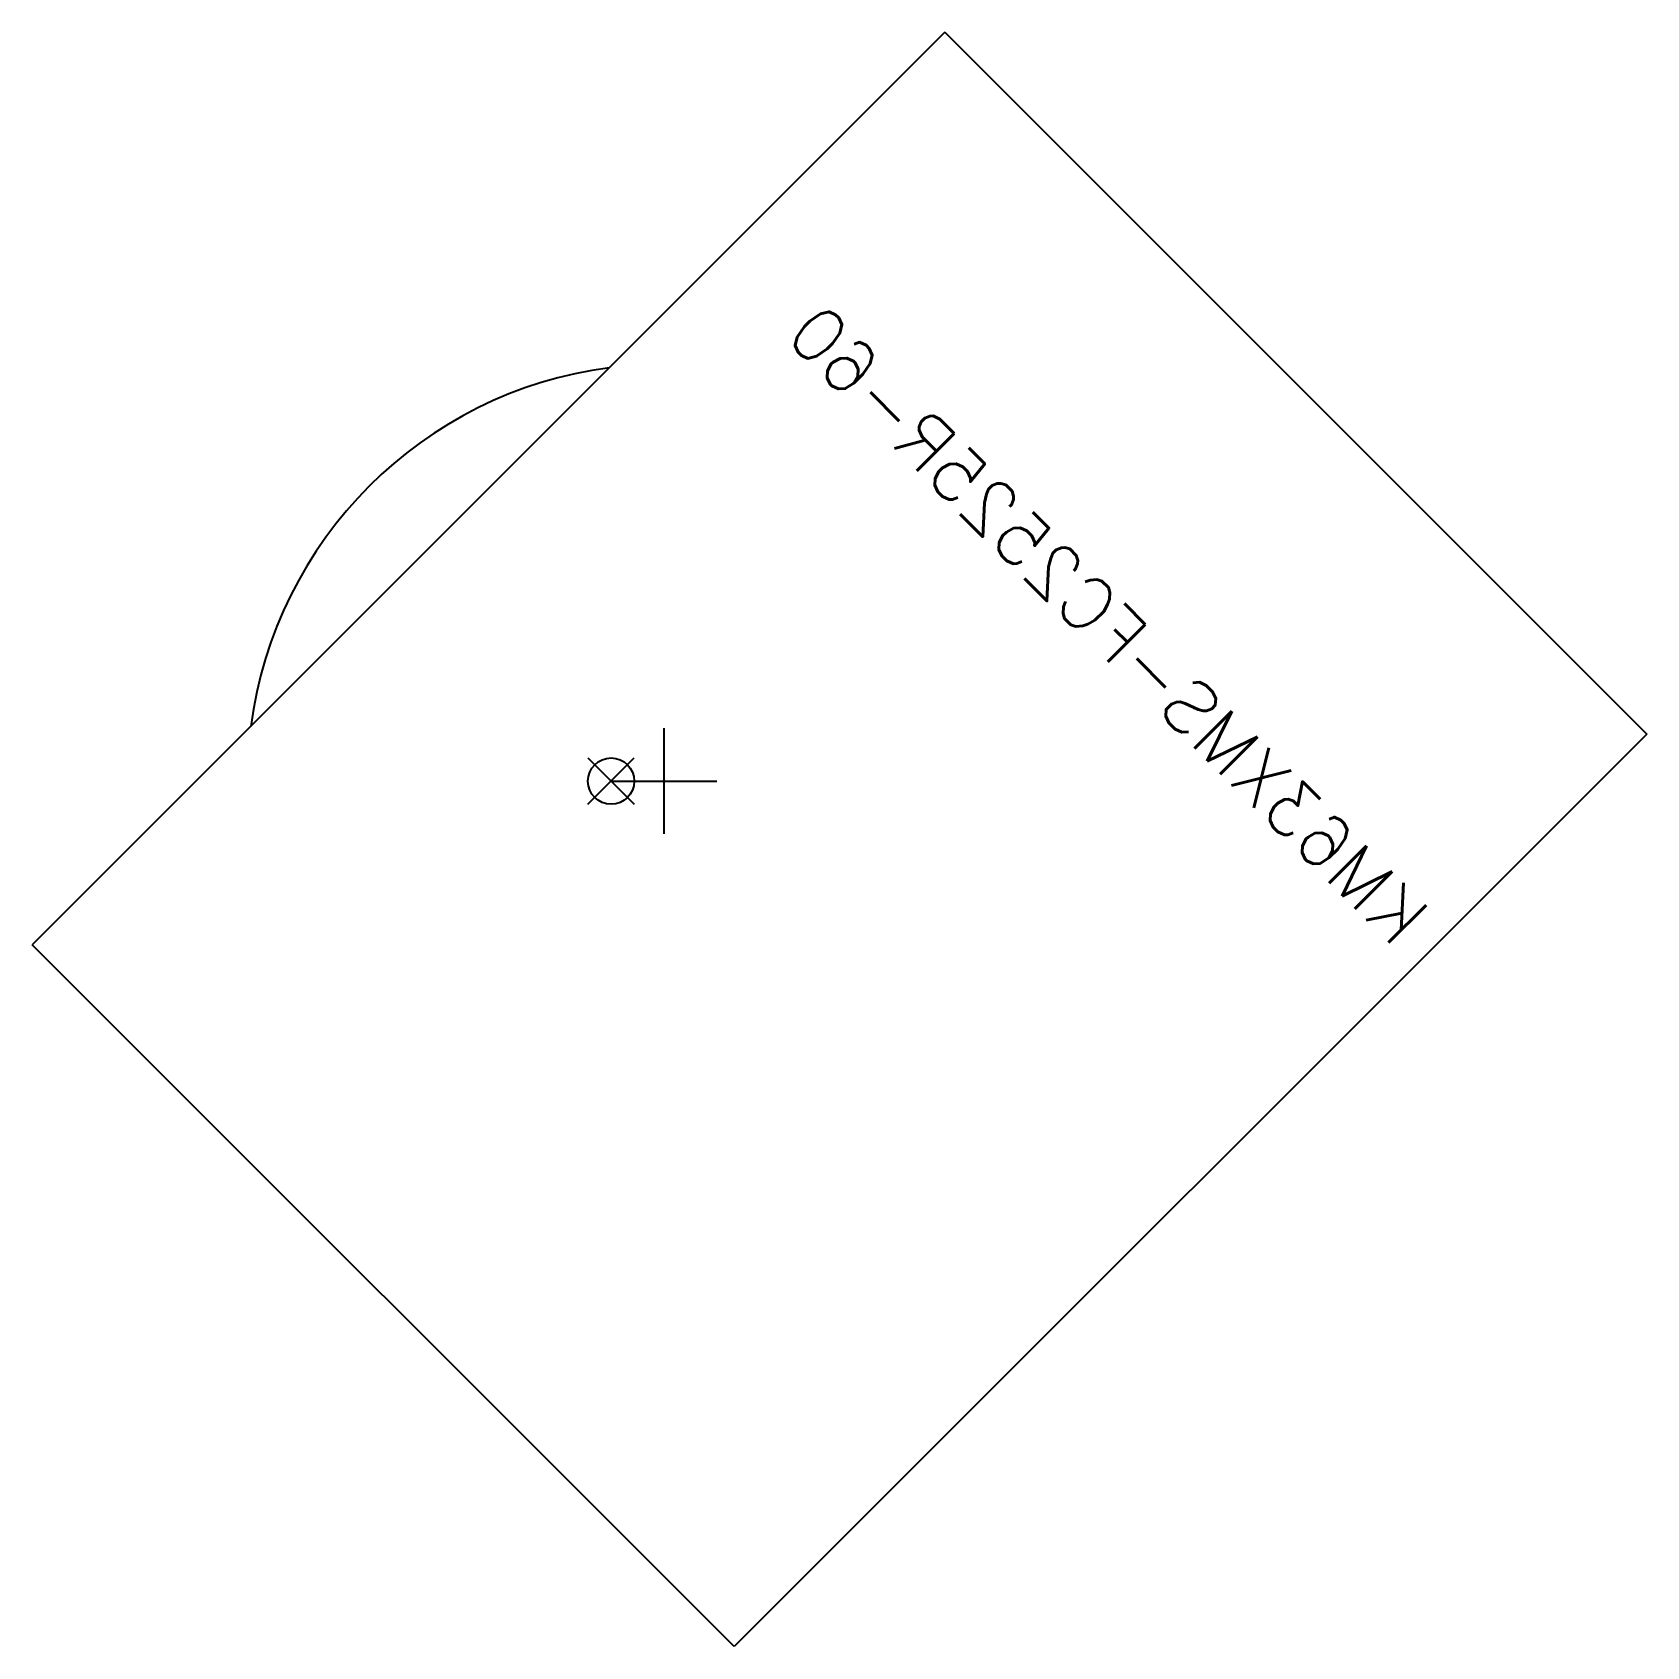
# Model space of a CAD drawing. Extents: x -196 to -74, y 1053 to 1175.
import ezdxf

# ---------------------------------------------------------------- set-up
doc = ezdxf.new("R2010")
doc.units = 0
doc.header["$MEASUREMENT"] = 0
doc.linetypes.add('CENTER', pattern=[22, 20, -1, 0, -1])
doc.layers.get('0').update_dxf_attribs({"linetype": 'CONTINUOUS'})
doc.layers.add('$PARTREF_BOM', color=7, linetype='CONTINUOUS')
doc.styles.add('DAYUF', font='simplex', dxfattribs={"bigfont": 'dayuf'})
doc.styles.get("Standard").update_dxf_attribs({"font": 'txt.shx', "bigfont": 'chineset.shx'})

# ---------------------------------------------------------------- blocks, each defined once
blk = doc.blocks.new('PARTREF')
at = {"layer": '$PARTREF_BOM', "color": 2}
for p, q in [((-1.75, -1.75), (1.75, 1.75)), ((-1.75, 1.75), (1.75, -1.75))]:
    blk.add_line(p, q, dxfattribs=at)
blk.add_circle((0, 0), 1.75, dxfattribs=at)
at = {"layer": '$PARTREF_BOM', "color": 2, "flags": 1}
for tag, p in [('TAG15', (5.59, -4.74)), ('TAG5', (-16.09, -4.95)), ('TAG10', (-5.65, -5)), ('TAG4', (-16.09, -8.95)), ('TAG9', (-5.65, -9)), ('TAG14', (5.59, -8.74)), ('TAG3', (-16.09, -12.95)), ('TAG8', (-5.65, -13)), ('TAG13', (5.59, -12.74)), ('TAG2', (-16.09, -16.95)), ('TAG7', (-5.65, -17)), ('TAG12', (5.59, -16.74)), ('TAG11', (5.59, -20.74)), ('TAG1', (-16.09, -20.95)), ('TAG6', (-5.65, -21))]:
    blk.add_attdef(tag, p, '', height=2.5, dxfattribs=at)

msp = doc.modelspace()

# ---------------------------------------------------------------- linework, layer by layer
at = {"color": 7, "linetype": 'CONTINUOUS'}
for p, q in [((-127.52, 1175.02), (-196.46, 1106.08)), ((-127.52, 1175.02), (-74.48, 1121.99)), ((-148.73, 1114.45), (-148.73, 1122.45)), ((-74.48, 1121.99), (-143.43, 1053.05)), ((-143.43, 1053.05), (-196.46, 1106.08))]:
    msp.add_line(p, q, dxfattribs=at)
at = {"color": 1, "linetype": 'CENTER'}
msp.add_line((-152.73, 1118.45), (-144.73, 1118.45), dxfattribs=at)
at = {"color": 7, "linetype": 'CONTINUOUS'}
msp.add_arc((-148.73, 1118.45), 31.5, 97.528, 172.472, dxfattribs=at)

# ---------------------------------------------------------------- block references
at = {"color": 7}
msp.add_blockref('PARTREF', (-152.73, 1118.45), dxfattribs=at)

# ---------------------------------------------------------------- texts
at = {"color": 7, "linetype": 'CONTINUOUS', "style": 'DAYUF', "oblique": -180, "text_generation_flag": 4}
msp.add_text('KM63XMS-FC2525R-60', height=4, rotation=135, dxfattribs=at).set_placement((-93.5, 1105.76))

doc.saveas('drawing.dxf')
